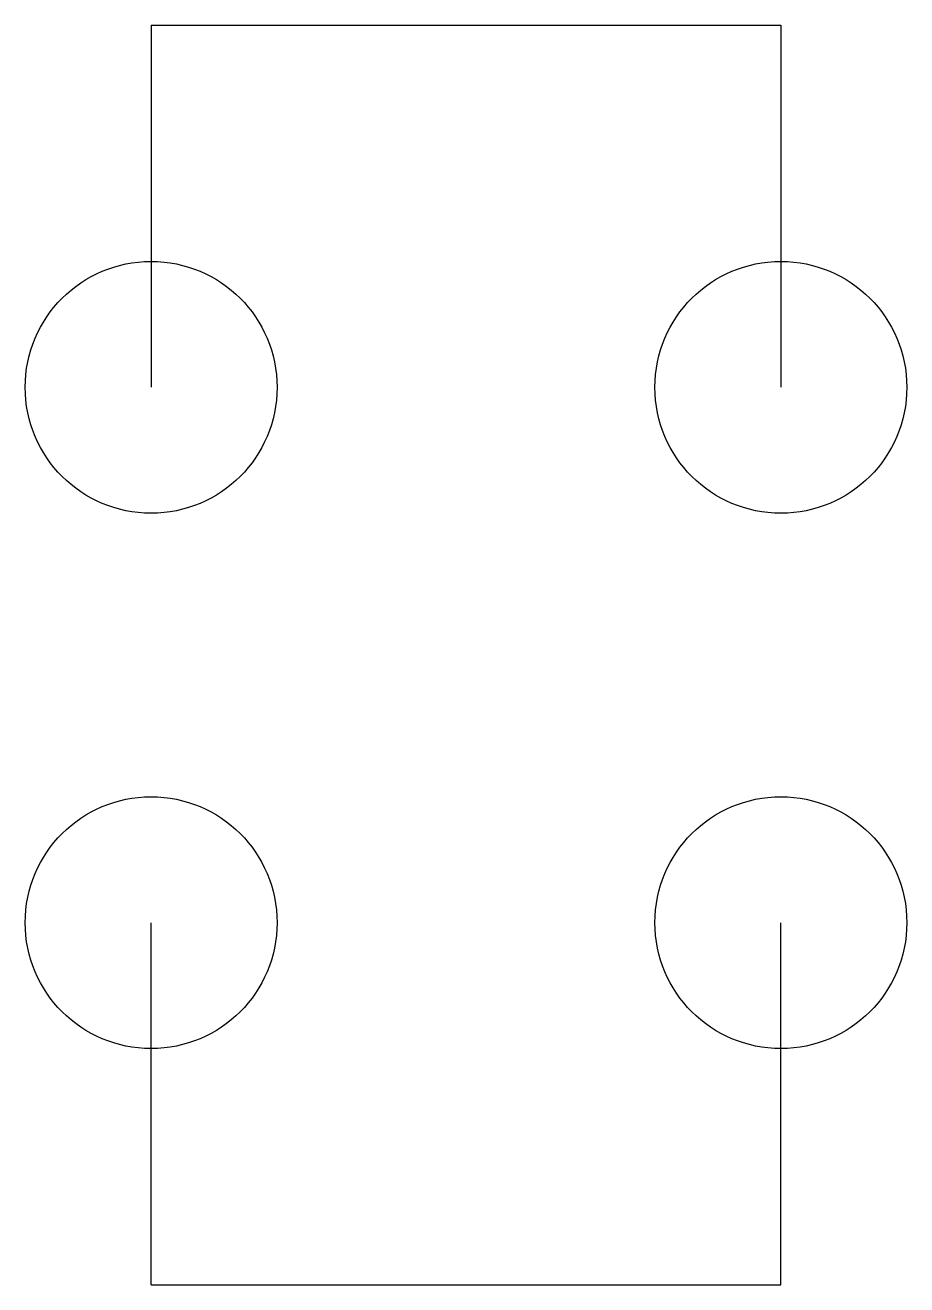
# Model space of a CAD drawing. Header units: millimetres. Extents: x 263 to 319, y -106.8 to -26.8.
import ezdxf

# ---------------------------------------------------------------- set-up
doc = ezdxf.new("R2010")
doc.units = ezdxf.units.MM

msp = doc.modelspace()

# ---------------------------------------------------------------- linework, layer by layer
for p, q in [((270.994, -26.755, 64.859), (270.994, -49.755, 64.859)), ((270.994, -26.755, 64.859), (310.994, -26.755, 64.859)), ((310.994, -26.755, 64.859), (310.994, -49.755, 64.859)), ((270.994, -106.755, 77.859), (270.994, -83.755, 77.859)), ((310.994, -106.755, 77.859), (310.994, -83.755, 77.859)), ((270.994, -106.755, 77.859), (310.994, -106.755, 77.859))]:
    msp.add_line(p, q)
for centre in [(270.994, -49.755, 64.859), (310.994, -49.755, 64.859), (270.994, -83.755, 77.859), (310.994, -83.755, 77.859)]:
    msp.add_circle(centre, 8)

doc.saveas('drawing.dxf')
